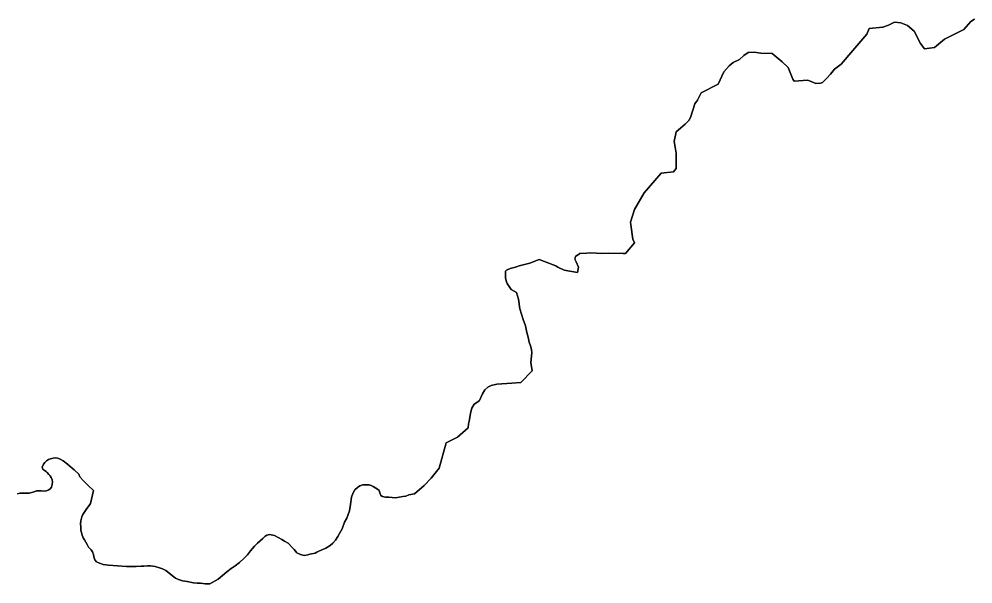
# Model space of a CAD drawing. Header units: inches. Extents: x 33.9 to 41.9, y -4.8 to 5.4.
# Drawn here: x 34.6243 to 34.7264, y 0.4502 to 0.5106 of the extents above; entities that cross this region are included whole.
import ezdxf

# ---------------------------------------------------------------- set-up
doc = ezdxf.new("R2010")
doc.units = ezdxf.units.IN
doc.header["$MEASUREMENT"] = 0
doc.layers.add('Counties', color=7, linetype='Continuous')

msp = doc.modelspace()

# ---------------------------------------------------------------- linework, layer by layer
at = {"layer": 'Counties'}
for points in [[(34.72654, 0.51057), (34.72612, 0.5103), (34.72539, 0.50946), (34.7233, 0.50842), (34.72225, 0.50752), (34.72119, 0.50737), (34.72075, 0.50795), (34.72006, 0.50929), (34.71935, 0.50987), (34.71865, 0.51018), (34.71797, 0.51024), (34.71733, 0.50993), (34.71672, 0.50969), (34.71526, 0.50957), (34.71501, 0.50896), (34.71353, 0.50719), (34.71228, 0.50574), (34.71154, 0.50522), (34.71114, 0.50466), (34.71071, 0.5042), (34.71028, 0.5038), (34.71007, 0.50373), (34.70956, 0.50369), (34.7087, 0.50404), (34.70725, 0.50392), (34.7071, 0.50415), (34.70661, 0.5054), (34.70597, 0.50598), (34.7049, 0.50688), (34.70366, 0.50691), (34.70296, 0.50704), (34.70232, 0.50701), (34.70186, 0.50667), (34.7014, 0.50624), (34.70072, 0.50593), (34.70027, 0.50556), (34.69972, 0.50494), (34.6991, 0.50362), (34.69731, 0.50267), (34.69689, 0.50189), (34.69662, 0.50149), (34.69616, 0.50004), (34.69597, 0.49973), (34.69558, 0.49933), (34.69462, 0.4985), (34.69441, 0.49748), (34.69452, 0.49689), (34.69461, 0.49624), (34.69463, 0.49461), (34.69435, 0.49425), (34.69301, 0.49409), (34.69119, 0.49199), (34.69017, 0.49021), (34.68972, 0.48885), (34.68976, 0.48858), (34.68998, 0.48705), (34.69016, 0.48665), (34.6892, 0.48552), (34.68896, 0.48549), (34.68743, 0.48554), (34.68667, 0.48552), (34.68609, 0.48554), (34.68551, 0.48557), (34.68508, 0.48554), (34.68433, 0.4855), (34.68384, 0.4852), (34.68378, 0.48491), (34.68391, 0.48462), (34.68416, 0.48404), (34.68405, 0.48346), (34.68263, 0.48372), (34.68195, 0.48404), (34.68176, 0.4842), (34.67995, 0.48485), (34.67898, 0.48449), (34.67782, 0.48419), (34.67744, 0.48403), (34.67686, 0.48389), (34.67649, 0.48374), (34.67638, 0.48362), (34.67636, 0.48335), (34.67637, 0.48288), (34.67647, 0.48247), (34.67653, 0.4823), (34.67699, 0.48164), (34.67753, 0.48135), (34.67775, 0.48061), (34.67791, 0.47958), (34.67825, 0.47846), (34.67849, 0.47776), (34.67865, 0.47706), (34.67878, 0.47656), (34.6789, 0.47601), (34.67904, 0.47562), (34.67915, 0.47526), (34.67917, 0.47487), (34.67908, 0.47387), (34.67923, 0.47297), (34.67799, 0.47173), (34.67704, 0.47163), (34.67543, 0.47154), (34.67482, 0.4714), (34.67449, 0.47123), (34.67416, 0.47093), (34.67389, 0.47052), (34.6736, 0.46979), (34.67341, 0.46965), (34.673, 0.46941), (34.67276, 0.46897), (34.67263, 0.46843), (34.67254, 0.46798), (34.67248, 0.46758), (34.67242, 0.46728), (34.67239, 0.46687), (34.67122, 0.46587), (34.67001, 0.46527), (34.66926, 0.46256), (34.66841, 0.46148), (34.66766, 0.46072), (34.66662, 0.4598), (34.66602, 0.45972), (34.66569, 0.45958), (34.66538, 0.45953), (34.6646, 0.4594), (34.66389, 0.45944), (34.66354, 0.45947), (34.66321, 0.45953), (34.66302, 0.45965), (34.66292, 0.45992), (34.66286, 0.46017), (34.66267, 0.46031), (34.66249, 0.46043), (34.6622, 0.4606), (34.66201, 0.46069), (34.66177, 0.46076), (34.6614, 0.46079), (34.6611, 0.46076), (34.6608, 0.46068), (34.66054, 0.46049), (34.66025, 0.46025), (34.66003, 0.45986), (34.65991, 0.45946), (34.65978, 0.45866), (34.65967, 0.458), (34.65938, 0.45722), (34.65916, 0.4568), (34.65889, 0.45608), (34.6586, 0.45556), (34.65843, 0.45526), (34.65819, 0.45486), (34.65789, 0.45453), (34.65762, 0.4543), (34.65714, 0.45402), (34.65641, 0.45367), (34.6562, 0.45357), (34.65601, 0.45348), (34.65545, 0.45335), (34.65521, 0.45328), (34.65483, 0.45322), (34.65443, 0.45331), (34.65405, 0.45352), (34.65376, 0.45385), (34.65356, 0.45408), (34.65324, 0.45442), (34.65313, 0.45453), (34.65274, 0.45474), (34.65245, 0.45492), (34.65206, 0.45516), (34.65165, 0.45537), (34.65112, 0.45547), (34.65083, 0.4554), (34.65064, 0.45526), (34.6504, 0.45504), (34.64986, 0.45453), (34.64954, 0.45422), (34.6491, 0.45372), (34.64876, 0.4533), (34.64842, 0.45293), (34.64791, 0.45249), (34.64744, 0.4521), (34.64701, 0.45183), (34.64658, 0.45146), (34.64562, 0.45068), (34.64475, 0.4502), (34.64425, 0.45018), (34.64374, 0.45025), (34.64339, 0.45027), (34.643, 0.45031), (34.64232, 0.45043), (34.64182, 0.45053), (34.6414, 0.45066), (34.64107, 0.45081), (34.64077, 0.45104), (34.64037, 0.45135), (34.64003, 0.45161), (34.6397, 0.4518), (34.63936, 0.4519), (34.63889, 0.45203), (34.63839, 0.4521), (34.63808, 0.4521), (34.63768, 0.45209), (34.63741, 0.45207), (34.63686, 0.45204), (34.63629, 0.45204), (34.63584, 0.45203), (34.63487, 0.4521), (34.6339, 0.45218), (34.63333, 0.45226), (34.63294, 0.45239), (34.63261, 0.45253), (34.63245, 0.45277), (34.63234, 0.45309), (34.6323, 0.45331), (34.63219, 0.4536), (34.63204, 0.45383), (34.63178, 0.4541), (34.63162, 0.45441), (34.6315, 0.45465), (34.63134, 0.45488), (34.6312, 0.45511), (34.63105, 0.45551), (34.63095, 0.45595), (34.63094, 0.45629), (34.63091, 0.45662), (34.63095, 0.45694), (34.63105, 0.45736), (34.63117, 0.45762), (34.63136, 0.45793), (34.63158, 0.45824), (34.63183, 0.45856), (34.632, 0.45879), (34.6323, 0.46017), (34.6323, 0.46017), (34.63174, 0.46072), (34.63147, 0.46095), (34.63122, 0.46121), (34.63084, 0.46164), (34.63072, 0.46191), (34.63025, 0.46237), (34.63003, 0.46256), (34.62953, 0.463), (34.62907, 0.46334), (34.62875, 0.46352), (34.6285, 0.46363), (34.62825, 0.46366), (34.62799, 0.46363), (34.6277, 0.46357), (34.62749, 0.46349), (34.62727, 0.46334), (34.6271, 0.46318), (34.62697, 0.46297), (34.62682, 0.46267), (34.6269, 0.46244), (34.62708, 0.46231), (34.62724, 0.46219), (34.62735, 0.46208), (34.62753, 0.46187), (34.62766, 0.46172), (34.62778, 0.46157), (34.62788, 0.46132), (34.62792, 0.46109), (34.62789, 0.46082), (34.62781, 0.46054), (34.62768, 0.46035), (34.62751, 0.46023), (34.62729, 0.46012), (34.62705, 0.46009), (34.62672, 0.46012), (34.62646, 0.46012), (34.62622, 0.46013), (34.62596, 0.46004), (34.62543, 0.45988), (34.62501, 0.45988), (34.62486, 0.45989), (34.62444, 0.45989), (34.62417, 0.45982)], [(34.62417, 0.45982), (34.62444, 0.45989), (34.62486, 0.45989), (34.62501, 0.45988), (34.62543, 0.45988), (34.62596, 0.46004), (34.62622, 0.46013), (34.62646, 0.46012), (34.62672, 0.46012), (34.62705, 0.46009), (34.62729, 0.46012), (34.62751, 0.46023), (34.62768, 0.46035), (34.62781, 0.46054), (34.62789, 0.46082), (34.62792, 0.46109), (34.62788, 0.46132), (34.62778, 0.46157), (34.62766, 0.46172), (34.62753, 0.46187), (34.62735, 0.46208), (34.62724, 0.46219), (34.62708, 0.46231), (34.6269, 0.46244), (34.62682, 0.46267), (34.62697, 0.46297), (34.6271, 0.46318), (34.62727, 0.46334), (34.62749, 0.46349), (34.6277, 0.46357), (34.62799, 0.46363), (34.62825, 0.46366), (34.6285, 0.46363), (34.62875, 0.46352), (34.62907, 0.46334), (34.62953, 0.463), (34.63003, 0.46256), (34.63025, 0.46237), (34.63072, 0.46191), (34.63084, 0.46164), (34.63122, 0.46121), (34.63147, 0.46095), (34.63174, 0.46072), (34.6323, 0.46017), (34.6323, 0.46017), (34.632, 0.45879), (34.63183, 0.45856), (34.63158, 0.45824), (34.63136, 0.45793), (34.63117, 0.45762), (34.63105, 0.45736), (34.63095, 0.45694), (34.63091, 0.45662), (34.63094, 0.45629), (34.63095, 0.45595), (34.63105, 0.45551), (34.6312, 0.45511), (34.63134, 0.45488), (34.6315, 0.45465), (34.63162, 0.45441), (34.63178, 0.4541), (34.63204, 0.45383), (34.63219, 0.4536), (34.6323, 0.45331), (34.63234, 0.45309), (34.63245, 0.45277), (34.63261, 0.45253), (34.63294, 0.45239), (34.63333, 0.45226), (34.6339, 0.45218), (34.63487, 0.4521), (34.63584, 0.45203), (34.63629, 0.45204), (34.63686, 0.45204), (34.63741, 0.45207), (34.63768, 0.45209), (34.63808, 0.4521), (34.63839, 0.4521), (34.63889, 0.45203), (34.63936, 0.4519), (34.6397, 0.4518), (34.64003, 0.45161), (34.64037, 0.45135), (34.64077, 0.45104), (34.64107, 0.45081), (34.6414, 0.45066), (34.64182, 0.45053), (34.64232, 0.45043), (34.643, 0.45031), (34.64339, 0.45027), (34.64374, 0.45025), (34.64425, 0.45018), (34.64475, 0.4502), (34.64562, 0.45068), (34.64658, 0.45146), (34.64701, 0.45183), (34.64744, 0.4521), (34.64791, 0.45249), (34.64842, 0.45293), (34.64876, 0.4533), (34.6491, 0.45372), (34.64954, 0.45422), (34.64986, 0.45453), (34.6504, 0.45504), (34.65064, 0.45526), (34.65083, 0.4554), (34.65112, 0.45547), (34.65165, 0.45537), (34.65206, 0.45516), (34.65245, 0.45492), (34.65274, 0.45474), (34.65313, 0.45453), (34.65324, 0.45442), (34.65356, 0.45408), (34.65376, 0.45385), (34.65405, 0.45352), (34.65443, 0.45331), (34.65483, 0.45322), (34.65521, 0.45328), (34.65545, 0.45335), (34.65601, 0.45348), (34.6562, 0.45357), (34.65641, 0.45367), (34.65714, 0.45402), (34.65762, 0.4543), (34.65789, 0.45453), (34.65819, 0.45486), (34.65843, 0.45526), (34.6586, 0.45556), (34.65889, 0.45608), (34.65916, 0.4568), (34.65938, 0.45722), (34.65967, 0.458), (34.65978, 0.45866), (34.65991, 0.45946), (34.66003, 0.45986), (34.66025, 0.46025), (34.66054, 0.46049), (34.6608, 0.46068), (34.6611, 0.46076), (34.6614, 0.46079), (34.66177, 0.46076), (34.66201, 0.46069), (34.6622, 0.4606), (34.66249, 0.46043), (34.66267, 0.46031), (34.66286, 0.46017), (34.66292, 0.45992), (34.66302, 0.45965), (34.66321, 0.45953), (34.66354, 0.45947), (34.66389, 0.45944), (34.6646, 0.4594), (34.66538, 0.45953), (34.66569, 0.45958), (34.66602, 0.45972), (34.66662, 0.4598), (34.66766, 0.46072), (34.66841, 0.46148), (34.66926, 0.46256), (34.67001, 0.46527), (34.67122, 0.46587), (34.67239, 0.46687), (34.67242, 0.46728), (34.67248, 0.46758), (34.67254, 0.46798), (34.67263, 0.46843), (34.67276, 0.46897), (34.673, 0.46941), (34.67341, 0.46965), (34.6736, 0.46979), (34.67389, 0.47052), (34.67416, 0.47093), (34.67449, 0.47123), (34.67482, 0.4714), (34.67543, 0.47154), (34.67704, 0.47163), (34.67799, 0.47173), (34.67923, 0.47297), (34.67908, 0.47387), (34.67917, 0.47487), (34.67915, 0.47526), (34.67904, 0.47562), (34.6789, 0.47601), (34.67878, 0.47656), (34.67865, 0.47706), (34.67849, 0.47776), (34.67825, 0.47846), (34.67791, 0.47958), (34.67775, 0.48061), (34.67753, 0.48135), (34.67699, 0.48164), (34.67653, 0.4823), (34.67647, 0.48247), (34.67637, 0.48288), (34.67636, 0.48335), (34.67638, 0.48362), (34.67649, 0.48374), (34.67686, 0.48389), (34.67744, 0.48403), (34.67782, 0.48419), (34.67898, 0.48449), (34.67995, 0.48485), (34.68176, 0.4842), (34.68195, 0.48404), (34.68263, 0.48372), (34.68405, 0.48346), (34.68416, 0.48404), (34.68391, 0.48462), (34.68378, 0.48491), (34.68384, 0.4852), (34.68433, 0.4855), (34.68508, 0.48554), (34.68551, 0.48557), (34.68609, 0.48554), (34.68667, 0.48552), (34.68743, 0.48554), (34.68896, 0.48549), (34.6892, 0.48552), (34.69016, 0.48665), (34.68998, 0.48705), (34.68976, 0.48858), (34.68972, 0.48885), (34.69017, 0.49021), (34.69119, 0.49199), (34.69301, 0.49409), (34.69435, 0.49425), (34.69463, 0.49461), (34.69461, 0.49624), (34.69452, 0.49689), (34.69441, 0.49748), (34.69462, 0.4985), (34.69558, 0.49933), (34.69597, 0.49973), (34.69616, 0.50004), (34.69662, 0.50149), (34.69689, 0.50189), (34.69731, 0.50267), (34.6991, 0.50362), (34.69972, 0.50494), (34.70027, 0.50556), (34.70072, 0.50593), (34.7014, 0.50624), (34.70186, 0.50667), (34.70232, 0.50701), (34.70296, 0.50704), (34.70366, 0.50691), (34.7049, 0.50688), (34.70597, 0.50598), (34.70661, 0.5054), (34.7071, 0.50415), (34.70725, 0.50392), (34.7087, 0.50404), (34.70956, 0.50369), (34.71007, 0.50373), (34.71028, 0.5038), (34.71071, 0.5042), (34.71114, 0.50466), (34.71154, 0.50522), (34.71228, 0.50574), (34.71353, 0.50719), (34.71501, 0.50896), (34.71526, 0.50957), (34.71672, 0.50969), (34.71733, 0.50993), (34.71797, 0.51024), (34.71865, 0.51018), (34.71935, 0.50987), (34.72006, 0.50929), (34.72075, 0.50795), (34.72119, 0.50737), (34.72225, 0.50752), (34.7233, 0.50842), (34.72539, 0.50946), (34.72612, 0.5103), (34.72654, 0.51057)], [(34.72654, 0.51057), (34.72612, 0.5103), (34.72539, 0.50946), (34.7233, 0.50842), (34.72225, 0.50752), (34.72119, 0.50737), (34.72075, 0.50795), (34.72006, 0.50929), (34.71935, 0.50987), (34.71865, 0.51018), (34.71797, 0.51024), (34.71733, 0.50993), (34.71672, 0.50969), (34.71526, 0.50957), (34.71501, 0.50896), (34.71353, 0.50719), (34.71228, 0.50574), (34.71154, 0.50522), (34.71114, 0.50466), (34.71071, 0.5042), (34.71028, 0.5038), (34.71007, 0.50373), (34.70956, 0.50369), (34.7087, 0.50404), (34.70725, 0.50392), (34.7071, 0.50415), (34.70661, 0.5054), (34.70597, 0.50598), (34.7049, 0.50688), (34.70366, 0.50691), (34.70296, 0.50704), (34.70232, 0.50701), (34.70186, 0.50667), (34.7014, 0.50624), (34.70072, 0.50593), (34.70027, 0.50556), (34.69972, 0.50494), (34.6991, 0.50362), (34.69731, 0.50267), (34.69689, 0.50189), (34.69662, 0.50149), (34.69616, 0.50004), (34.69597, 0.49973), (34.69558, 0.49933), (34.69462, 0.4985), (34.69441, 0.49748), (34.69452, 0.49689), (34.69461, 0.49624), (34.69463, 0.49461), (34.69435, 0.49425), (34.69301, 0.49409), (34.69119, 0.49199), (34.69017, 0.49021), (34.68972, 0.48885), (34.68976, 0.48858), (34.68998, 0.48705), (34.69016, 0.48665), (34.6892, 0.48552), (34.68896, 0.48549), (34.68743, 0.48554), (34.68667, 0.48552), (34.68609, 0.48554), (34.68551, 0.48557), (34.68508, 0.48554), (34.68433, 0.4855), (34.68384, 0.4852), (34.68378, 0.48491), (34.68391, 0.48462), (34.68416, 0.48404), (34.68405, 0.48346), (34.68263, 0.48372), (34.68195, 0.48404), (34.68176, 0.4842), (34.67995, 0.48485), (34.67898, 0.48449), (34.67782, 0.48419), (34.67744, 0.48403), (34.67686, 0.48389), (34.67649, 0.48374), (34.67638, 0.48362), (34.67636, 0.48335), (34.67637, 0.48288), (34.67647, 0.48247), (34.67653, 0.4823), (34.67699, 0.48164), (34.67753, 0.48135), (34.67775, 0.48061), (34.67791, 0.47958), (34.67825, 0.47846), (34.67849, 0.47776), (34.67865, 0.47706), (34.67878, 0.47656), (34.6789, 0.47601), (34.67904, 0.47562), (34.67915, 0.47526), (34.67917, 0.47487), (34.67908, 0.47387), (34.67923, 0.47297), (34.67799, 0.47173), (34.67704, 0.47163), (34.67543, 0.47154), (34.67482, 0.4714), (34.67449, 0.47123), (34.67416, 0.47093), (34.67389, 0.47052), (34.6736, 0.46979), (34.67341, 0.46965), (34.673, 0.46941), (34.67276, 0.46897), (34.67263, 0.46843), (34.67254, 0.46798), (34.67248, 0.46758), (34.67242, 0.46728), (34.67239, 0.46687), (34.67122, 0.46587), (34.67001, 0.46527), (34.66926, 0.46256), (34.66841, 0.46148), (34.66766, 0.46072), (34.66662, 0.4598), (34.66602, 0.45972), (34.66569, 0.45958), (34.66538, 0.45953), (34.6646, 0.4594), (34.66389, 0.45944), (34.66354, 0.45947), (34.66321, 0.45953), (34.66302, 0.45965), (34.66292, 0.45992), (34.66286, 0.46017), (34.66267, 0.46031), (34.66249, 0.46043), (34.6622, 0.4606), (34.66201, 0.46069), (34.66177, 0.46076), (34.6614, 0.46079), (34.6611, 0.46076), (34.6608, 0.46068), (34.66054, 0.46049), (34.66025, 0.46025), (34.66003, 0.45986), (34.65991, 0.45946), (34.65978, 0.45866), (34.65967, 0.458), (34.65938, 0.45722), (34.65916, 0.4568), (34.65889, 0.45608), (34.6586, 0.45556), (34.65843, 0.45526), (34.65819, 0.45486), (34.65789, 0.45453), (34.65762, 0.4543), (34.65714, 0.45402), (34.65641, 0.45367), (34.6562, 0.45357), (34.65601, 0.45348), (34.65545, 0.45335), (34.65521, 0.45328), (34.65483, 0.45322), (34.65443, 0.45331), (34.65405, 0.45352), (34.65376, 0.45385), (34.65356, 0.45408), (34.65324, 0.45442), (34.65313, 0.45453), (34.65274, 0.45474), (34.65245, 0.45492), (34.65206, 0.45516), (34.65165, 0.45537), (34.65112, 0.45547), (34.65083, 0.4554), (34.65064, 0.45526), (34.6504, 0.45504), (34.64986, 0.45453), (34.64954, 0.45422), (34.6491, 0.45372), (34.64876, 0.4533), (34.64842, 0.45293), (34.64791, 0.45249), (34.64744, 0.4521), (34.64701, 0.45183), (34.64658, 0.45146), (34.64562, 0.45068), (34.64475, 0.4502), (34.64425, 0.45018), (34.64374, 0.45025), (34.64339, 0.45027), (34.643, 0.45031), (34.64232, 0.45043), (34.64182, 0.45053), (34.6414, 0.45066), (34.64107, 0.45081), (34.64077, 0.45104), (34.64037, 0.45135), (34.64003, 0.45161), (34.6397, 0.4518), (34.63936, 0.4519), (34.63889, 0.45203), (34.63839, 0.4521), (34.63808, 0.4521), (34.63768, 0.45209), (34.63741, 0.45207), (34.63686, 0.45204), (34.63629, 0.45204), (34.63584, 0.45203), (34.63487, 0.4521), (34.6339, 0.45218), (34.63333, 0.45226), (34.63294, 0.45239), (34.63261, 0.45253), (34.63245, 0.45277), (34.63234, 0.45309), (34.6323, 0.45331), (34.63219, 0.4536), (34.63204, 0.45383), (34.63178, 0.4541), (34.63162, 0.45441), (34.6315, 0.45465), (34.63134, 0.45488), (34.6312, 0.45511), (34.63105, 0.45551), (34.63095, 0.45595), (34.63094, 0.45629), (34.63091, 0.45662), (34.63095, 0.45694), (34.63105, 0.45736), (34.63117, 0.45762), (34.63136, 0.45793), (34.63158, 0.45824), (34.63183, 0.45856), (34.632, 0.45879), (34.6323, 0.46017), (34.6323, 0.46017), (34.63174, 0.46072), (34.63147, 0.46095), (34.63122, 0.46121), (34.63084, 0.46164), (34.63072, 0.46191), (34.63025, 0.46237), (34.63003, 0.46256), (34.62953, 0.463), (34.62907, 0.46334), (34.62875, 0.46352), (34.6285, 0.46363), (34.62825, 0.46366), (34.62799, 0.46363), (34.6277, 0.46357), (34.62749, 0.46349), (34.62727, 0.46334), (34.6271, 0.46318), (34.62697, 0.46297), (34.62682, 0.46267), (34.6269, 0.46244), (34.62708, 0.46231), (34.62724, 0.46219), (34.62735, 0.46208), (34.62753, 0.46187), (34.62766, 0.46172), (34.62778, 0.46157), (34.62788, 0.46132), (34.62792, 0.46109), (34.62789, 0.46082), (34.62781, 0.46054), (34.62768, 0.46035), (34.62751, 0.46023), (34.62729, 0.46012), (34.62705, 0.46009), (34.62672, 0.46012), (34.62646, 0.46012), (34.62622, 0.46013), (34.62596, 0.46004), (34.62543, 0.45988), (34.62501, 0.45988), (34.62486, 0.45989), (34.62444, 0.45989), (34.62417, 0.45982)], [(34.62417, 0.45982), (34.62444, 0.45989), (34.62486, 0.45989), (34.62501, 0.45988), (34.62543, 0.45988), (34.62596, 0.46004), (34.62622, 0.46013), (34.62646, 0.46012), (34.62672, 0.46012), (34.62705, 0.46009), (34.62729, 0.46012), (34.62751, 0.46023), (34.62768, 0.46035), (34.62781, 0.46054), (34.62789, 0.46082), (34.62792, 0.46109), (34.62788, 0.46132), (34.62778, 0.46157), (34.62766, 0.46172), (34.62753, 0.46187), (34.62735, 0.46208), (34.62724, 0.46219), (34.62708, 0.46231), (34.6269, 0.46244), (34.62682, 0.46267), (34.62697, 0.46297), (34.6271, 0.46318), (34.62727, 0.46334), (34.62749, 0.46349), (34.6277, 0.46357), (34.62799, 0.46363), (34.62825, 0.46366), (34.6285, 0.46363), (34.62875, 0.46352), (34.62907, 0.46334), (34.62953, 0.463), (34.63003, 0.46256), (34.63025, 0.46237), (34.63072, 0.46191), (34.63084, 0.46164), (34.63122, 0.46121), (34.63147, 0.46095), (34.63174, 0.46072), (34.6323, 0.46017), (34.6323, 0.46017), (34.632, 0.45879), (34.63183, 0.45856), (34.63158, 0.45824), (34.63136, 0.45793), (34.63117, 0.45762), (34.63105, 0.45736), (34.63095, 0.45694), (34.63091, 0.45662), (34.63094, 0.45629), (34.63095, 0.45595), (34.63105, 0.45551), (34.6312, 0.45511), (34.63134, 0.45488), (34.6315, 0.45465), (34.63162, 0.45441), (34.63178, 0.4541), (34.63204, 0.45383), (34.63219, 0.4536), (34.6323, 0.45331), (34.63234, 0.45309), (34.63245, 0.45277), (34.63261, 0.45253), (34.63294, 0.45239), (34.63333, 0.45226), (34.6339, 0.45218), (34.63487, 0.4521), (34.63584, 0.45203), (34.63629, 0.45204), (34.63686, 0.45204), (34.63741, 0.45207), (34.63768, 0.45209), (34.63808, 0.4521), (34.63839, 0.4521), (34.63889, 0.45203), (34.63936, 0.4519), (34.6397, 0.4518), (34.64003, 0.45161), (34.64037, 0.45135), (34.64077, 0.45104), (34.64107, 0.45081), (34.6414, 0.45066), (34.64182, 0.45053), (34.64232, 0.45043), (34.643, 0.45031), (34.64339, 0.45027), (34.64374, 0.45025), (34.64425, 0.45018), (34.64475, 0.4502), (34.64562, 0.45068), (34.64658, 0.45146), (34.64701, 0.45183), (34.64744, 0.4521), (34.64791, 0.45249), (34.64842, 0.45293), (34.64876, 0.4533), (34.6491, 0.45372), (34.64954, 0.45422), (34.64986, 0.45453), (34.6504, 0.45504), (34.65064, 0.45526), (34.65083, 0.4554), (34.65112, 0.45547), (34.65165, 0.45537), (34.65206, 0.45516), (34.65245, 0.45492), (34.65274, 0.45474), (34.65313, 0.45453), (34.65324, 0.45442), (34.65356, 0.45408), (34.65376, 0.45385), (34.65405, 0.45352), (34.65443, 0.45331), (34.65483, 0.45322), (34.65521, 0.45328), (34.65545, 0.45335), (34.65601, 0.45348), (34.6562, 0.45357), (34.65641, 0.45367), (34.65714, 0.45402), (34.65762, 0.4543), (34.65789, 0.45453), (34.65819, 0.45486), (34.65843, 0.45526), (34.6586, 0.45556), (34.65889, 0.45608), (34.65916, 0.4568), (34.65938, 0.45722), (34.65967, 0.458), (34.65978, 0.45866), (34.65991, 0.45946), (34.66003, 0.45986), (34.66025, 0.46025), (34.66054, 0.46049), (34.6608, 0.46068), (34.6611, 0.46076), (34.6614, 0.46079), (34.66177, 0.46076), (34.66201, 0.46069), (34.6622, 0.4606), (34.66249, 0.46043), (34.66267, 0.46031), (34.66286, 0.46017), (34.66292, 0.45992), (34.66302, 0.45965), (34.66321, 0.45953), (34.66354, 0.45947), (34.66389, 0.45944), (34.6646, 0.4594), (34.66538, 0.45953), (34.66569, 0.45958), (34.66602, 0.45972), (34.66662, 0.4598), (34.66766, 0.46072), (34.66841, 0.46148), (34.66926, 0.46256), (34.67001, 0.46527), (34.67122, 0.46587), (34.67239, 0.46687), (34.67242, 0.46728), (34.67248, 0.46758), (34.67254, 0.46798), (34.67263, 0.46843), (34.67276, 0.46897), (34.673, 0.46941), (34.67341, 0.46965), (34.6736, 0.46979), (34.67389, 0.47052), (34.67416, 0.47093), (34.67449, 0.47123), (34.67482, 0.4714), (34.67543, 0.47154), (34.67704, 0.47163), (34.67799, 0.47173), (34.67923, 0.47297), (34.67908, 0.47387), (34.67917, 0.47487), (34.67915, 0.47526), (34.67904, 0.47562), (34.6789, 0.47601), (34.67878, 0.47656), (34.67865, 0.47706), (34.67849, 0.47776), (34.67825, 0.47846), (34.67791, 0.47958), (34.67775, 0.48061), (34.67753, 0.48135), (34.67699, 0.48164), (34.67653, 0.4823), (34.67647, 0.48247), (34.67637, 0.48288), (34.67636, 0.48335), (34.67638, 0.48362), (34.67649, 0.48374), (34.67686, 0.48389), (34.67744, 0.48403), (34.67782, 0.48419), (34.67898, 0.48449), (34.67995, 0.48485), (34.68176, 0.4842), (34.68195, 0.48404), (34.68263, 0.48372), (34.68405, 0.48346), (34.68416, 0.48404), (34.68391, 0.48462), (34.68378, 0.48491), (34.68384, 0.4852), (34.68433, 0.4855), (34.68508, 0.48554), (34.68551, 0.48557), (34.68609, 0.48554), (34.68667, 0.48552), (34.68743, 0.48554), (34.68896, 0.48549), (34.6892, 0.48552), (34.69016, 0.48665), (34.68998, 0.48705), (34.68976, 0.48858), (34.68972, 0.48885), (34.69017, 0.49021), (34.69119, 0.49199), (34.69301, 0.49409), (34.69435, 0.49425), (34.69463, 0.49461), (34.69461, 0.49624), (34.69452, 0.49689), (34.69441, 0.49748), (34.69462, 0.4985), (34.69558, 0.49933), (34.69597, 0.49973), (34.69616, 0.50004), (34.69662, 0.50149), (34.69689, 0.50189), (34.69731, 0.50267), (34.6991, 0.50362), (34.69972, 0.50494), (34.70027, 0.50556), (34.70072, 0.50593), (34.7014, 0.50624), (34.70186, 0.50667), (34.70232, 0.50701), (34.70296, 0.50704), (34.70366, 0.50691), (34.7049, 0.50688), (34.70597, 0.50598), (34.70661, 0.5054), (34.7071, 0.50415), (34.70725, 0.50392), (34.7087, 0.50404), (34.70956, 0.50369), (34.71007, 0.50373), (34.71028, 0.5038), (34.71071, 0.5042), (34.71114, 0.50466), (34.71154, 0.50522), (34.71228, 0.50574), (34.71353, 0.50719), (34.71501, 0.50896), (34.71526, 0.50957), (34.71672, 0.50969), (34.71733, 0.50993), (34.71797, 0.51024), (34.71865, 0.51018), (34.71935, 0.50987), (34.72006, 0.50929), (34.72075, 0.50795), (34.72119, 0.50737), (34.72225, 0.50752), (34.7233, 0.50842), (34.72539, 0.50946), (34.72612, 0.5103), (34.72654, 0.51057)]]:
    msp.add_lwpolyline(points, dxfattribs=at)

doc.saveas('drawing.dxf')
